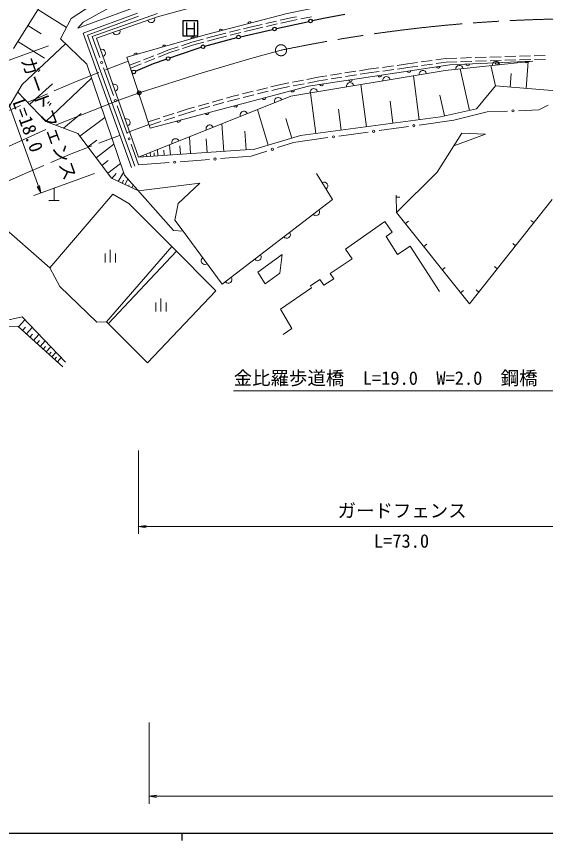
# Model space of a CAD drawing. Units: millimetres at full size, sheet at 1:1000; details may follow other scales. Extents: x 40000 to 680000, y 20000 to 380000.
# Drawn here: x 145580 to 217298, y 204000 to 315810 of the extents above; entities that cross this region are included whole.
import ezdxf
from ezdxf.enums import TextEntityAlignment as Align

# ---------------------------------------------------------------- set-up
doc = ezdxf.new("R2010")
doc.units = ezdxf.units.MM
doc.header["$LTSCALE"] = 1000
doc.header["$PDMODE"] = 32
doc.header["$PDSIZE"] = 500
doc.linetypes.add('CHAIN', pattern=[18.5, 12, -1.5, 3.5, -1.5])
for name, color, linetype, lineweight in [('M-BMK', 2, 'CHAIN', 13), ('M-STR-HTXT', 7, 'Continuous', 13), ('M-STR-STRC', 7, 'Continuous', 25), ('M-TTL-BAND', 7, 'Continuous', 25), ('M-WORK', 1, 'Continuous', 13), ('S-STR-HTXT', 7, 'Continuous', 13)]:
    doc.layers.add(name, color=color, linetype=linetype, lineweight=lineweight)
doc.layers.add('M-OTRS', color=6, linetype='Continuous')
doc.styles.add('ＭＳ ゴシック', font='')
doc.styles.get('ＭＳ ゴシック').set_extended_font_data('MS Gothic')

# ---------------------------------------------------------------- blocks, each defined once
blk = doc.blocks.new('open_arrow')
at = {"color": 0, "linetype": 'Continuous', "lineweight": -2}
blk.add_lwpolyline([(7.5, 1.25), (0, 0), (7.5, -1.25)], dxfattribs=at)

msp = doc.modelspace()

# ---------------------------------------------------------------- linework, layer by layer
at = {"layer": 'M-BMK'}
for p, q in [((177330, 310131), (181447, 311230)), ((170755, 308173), (177330, 310131)), ((162219, 305450), (170755, 308173)), ((159451, 304444), (162219, 305450)), ((150874, 301062), (159451, 304444)), ((88029, 272670), (150874, 301062))]:
    msp.add_line(p, q, dxfattribs=at)
msp.add_circle((181447, 311230), 750, dxfattribs=at)
msp.add_arc((222542, 115498), 200000, 73.54644, 101.85716, dxfattribs=at)
at = {"layer": 'M-OTRS'}
msp.add_point((162219, 305450), dxfattribs=at)
at = {"layer": 'M-STR-HTXT'}
for p, q in [((149911, 311825), (141688, 308855)), ((142628, 309195), (148882, 291880)), ((156165, 294511), (147941, 291541)), ((162143, 256902), (162143, 245597)), ((162143, 246597), (233892, 246597)), ((163566, 220000), (163566, 209000)), ((163566, 210000), (342935, 210000))]:
    msp.add_line(p, q, dxfattribs=at)
at = {"layer": 'M-STR-STRC'}
for p, q in [((185693, 315255), (187205, 315592)), ((187205, 315592), (190107, 316126)), ((170150, 315201), (168150, 315201)), ((168150, 315201), (168150, 313201)), ((168690, 313286), (168690, 314985)), ((168690, 314201), (169681, 314201)), ((169681, 314996), (169681, 313291)), ((170150, 313201), (170150, 315201)), ((180813, 314167), (185205, 315146)), ((168150, 313201), (170150, 313201)), ((175936, 313063), (179859, 313954)), ((179859, 313954), (180325, 314058)), ((171107, 311769), (175449, 312949)), ((167692, 310655), (170626, 311633)), ((164159, 309415), (165892, 310023)), ((166364, 310189), (167692, 310655)), ((161702, 308386), (164159, 309415))]:
    msp.add_line(p, q, dxfattribs=at)
for centre in [(185449, 315200), (180569, 314112), (175692, 313008), (170866, 311703), (166128, 310106), (161472, 308290)]:
    msp.add_circle(centre, 250, dxfattribs=at)
at = {"layer": 'M-TTL-BAND'}
for p, q in [((40000, 205000), (579000, 205000)), ((168000, 205000), (168000, 204000))]:
    msp.add_line(p, q, dxfattribs=at)
at = {"layer": 'M-WORK'}
for p, q in [((145153, 311464), (152558, 323260)), ((153884, 314211), (163779, 317860)), ((148471, 316750), (152340, 314321)), ((155974, 317488), (152995, 315554)), ((158067, 316924), (154629, 315052)), ((152995, 315554), (151525, 312788)), ((161984, 316269), (154614, 313524)), ((162130, 315843), (155189, 313258)), ((155843, 313097), (164701, 316202)), ((181337, 315298), (182791, 315630)), ((182791, 315630), (183545, 315779)), ((182874, 315239), (183626, 315387)), ((184117, 315484), (185589, 315773)), ((147116, 314591), (148915, 313462)), ((154629, 315052), (153884, 314211)), ((176377, 314143), (177446, 314408)), ((177446, 314408), (178900, 314741)), ((177539, 314019), (178988, 314351)), ((179387, 314852), (180850, 315186)), ((179475, 314462), (180938, 314796)), ((181425, 314908), (182874, 315239)), ((154614, 313524), (161184, 295334)), ((155189, 313258), (161607, 295487)), ((156865, 310265), (155843, 313097)), ((171353, 312856), (172881, 313275)), ((172881, 313275), (173950, 313540)), ((172982, 312888), (174047, 313152)), ((174436, 313661), (175892, 314022)), ((174533, 313273), (175988, 313634)), ((176474, 313755), (177539, 314019)), ((145761, 312432), (149359, 310174)), ((152243, 312098), (146370, 306567)), ((151525, 312788), (155104, 309348)), ((167963, 311848), (169343, 312305)), ((169343, 312305), (170871, 312724)), ((169459, 311922), (170979, 312339)), ((171462, 312471), (172982, 312888)), ((164677, 310669), (166109, 311234)), ((164819, 310294), (166246, 310858)), ((166109, 311234), (167489, 311691)), ((166246, 310858), (167615, 311312)), ((168090, 311469), (169459, 311922)), ((160731, 309767), (157662, 308568)), ((160557, 310303), (163692, 300640)), ((160920, 309185), (162352, 309750)), ((162817, 309934), (164212, 310485)), ((162958, 309560), (164354, 310111)), ((200439, 309636), (201924, 309848)), ((202419, 309919), (203780, 310113)), ((203780, 310113), (205275, 310160)), ((205775, 310175), (207274, 310222)), ((205796, 309675), (207295, 309722)), ((207774, 310237), (209273, 310284)), ((207795, 309738), (209294, 309784)), ((209773, 310299), (211272, 310346)), ((209794, 309800), (211293, 309846)), ((211772, 310361), (213271, 310408)), ((211793, 309862), (213292, 309908)), ((213771, 310423), (215270, 310470)), ((213792, 309924), (215291, 309970)), ((215770, 310485), (217269, 310532)), ((215791, 309986), (217290, 310032)), ((155104, 309348), (160228, 294269)), ((158732, 305092), (157374, 308854)), ((161067, 308813), (162493, 309376)), ((192090, 308455), (193275, 308641)), ((193275, 308641), (194691, 308836)), ((195186, 308904), (196672, 309108)), ((195257, 308409), (196743, 308613)), ((197167, 309176), (198583, 309371)), ((197238, 308681), (198652, 308876)), ((198583, 309371), (199944, 309565)), ((198652, 308876), (200000, 309068)), ((200495, 309139), (201980, 309351)), ((202475, 309422), (203823, 309614)), ((203823, 309614), (205296, 309660)), ((206987, 303067), (205734, 308694)), ((210522, 306398), (209902, 309142)), ((214670, 306056), (214969, 309687)), ((156731, 308203), (153662, 307004)), ((184963, 307274), (186460, 307569)), ((186460, 307569), (187645, 307755)), ((188139, 307833), (189620, 308066)), ((188219, 307340), (189700, 307573)), ((190114, 308144), (191596, 308377)), ((190194, 307650), (191676, 307884)), ((192170, 307961), (193348, 308146)), ((193348, 308146), (194762, 308341)), ((200191, 301808), (199391, 307761)), ((212492, 306236), (212641, 308051)), ((146370, 306567), (143281, 301443)), ((147355, 303867), (150458, 306680)), ((149557, 301558), (155746, 307460)), ((150706, 305727), (153662, 307004)), ((180082, 306263), (181013, 306495)), ((181013, 306495), (182510, 306790)), ((183000, 306887), (184472, 307177)), ((183099, 306397), (184570, 306687)), ((185061, 306784), (186547, 307077)), ((186547, 307077), (187725, 307262)), ((193047, 300848), (192277, 306583)), ((210522, 306398), (207963, 303284)), ((233534, 304504), (210522, 306398)), ((149571, 301543), (145754, 305545)), ((147034, 304141), (149788, 305330)), ((176201, 305296), (177657, 305659)), ((178142, 305779), (179597, 306142)), ((178260, 305294), (179715, 305656)), ((180201, 305777), (181122, 306007)), ((181122, 306007), (182608, 306300)), ((186166, 299924), (185424, 305449)), ((172123, 304199), (173568, 304603)), ((174050, 304737), (174785, 304943)), ((174186, 304256), (174913, 304460)), ((174785, 304943), (175716, 305175)), ((174913, 304460), (175834, 304689)), ((176319, 304810), (177775, 305173)), ((196619, 301328), (196219, 304304)), ((203610, 302315), (202984, 305128)), ((143160, 302468), (146116, 303744)), ((160599, 299918), (159241, 303681)), ((167384, 302800), (168980, 303321)), ((168980, 303321), (169716, 303526)), ((169125, 302842), (169852, 303045)), ((170197, 303661), (171642, 304065)), ((170334, 303180), (171778, 303584)), ((172260, 303718), (173704, 304122)), ((179689, 298327), (178232, 303186)), ((189607, 300386), (189221, 303253)), ((207963, 303284), (203072, 302195)), ((216413, 303122), (213654, 303027)), ((217661, 303785), (216413, 303122)), ((151939, 300662), (154365, 302636)), ((154171, 299566), (157560, 302121)), ((163411, 301503), (165007, 302024)), ((165482, 302179), (166908, 302645)), ((165632, 301702), (167058, 302168)), ((167534, 302323), (169125, 302842)), ((182892, 299287), (182092, 301957)), ((203072, 302195), (184087, 299645)), ((209396, 302880), (204875, 301731)), ((212155, 302975), (209396, 302880)), ((153892, 299936), (149571, 301543)), ((163523, 301160), (160485, 300012)), ((163566, 301028), (165157, 301547)), ((173689, 297506), (173434, 301258)), ((198705, 300880), (194743, 300334)), ((204875, 301731), (200191, 301085)), ((158472, 293858), (153892, 299936)), ((159550, 299659), (156743, 298599)), ((176726, 297712), (176554, 300243)), ((193257, 300129), (189295, 299582)), ((202601, 294705), (205944, 299987)), ((209173, 299834), (204860, 298275)), ((205944, 299987), (209173, 299834)), ((155269, 298109), (156484, 299024)), ((169186, 297200), (169030, 299489)), ((171437, 297353), (171310, 299229)), ((184087, 299645), (177904, 297792)), ((183125, 298732), (180963, 298020)), ((187809, 299378), (183125, 298732)), ((155808, 298246), (152769, 297098)), ((156368, 296651), (158797, 298482)), ((162131, 295675), (161109, 298507)), ((177904, 297792), (162143, 296722)), ((164763, 296900), (164705, 297751)), ((165601, 296957), (165554, 297655)), ((166439, 297013), (166344, 298410)), ((167812, 297107), (167734, 298251)), ((179538, 297552), (177375, 296840)), ((150215, 295995), (152769, 297098)), ((162245, 296729), (162238, 296826)), ((162744, 296763), (162730, 296958)), ((163242, 296796), (163225, 297056)), ((163741, 296830), (163706, 297350)), ((164252, 296865), (164223, 297291)), ((171747, 296410), (167759, 296105)), ((177375, 296840), (173243, 296525)), ((146743, 294495), (149297, 295598)), ((157155, 295607), (158025, 296263)), ((157942, 294562), (159683, 295874)), ((166263, 295991), (162131, 295675)), ((144240, 293353), (146743, 294495)), ((158521, 293835), (159086, 294489)), ((159366, 293435), (160108, 294625)), ((160228, 294269), (166849, 286763)), ((197114, 289217), (202601, 294705)), ((136150, 293957), (150095, 281704)), ((162107, 292139), (158472, 293858)), ((159928, 293170), (160108, 293594)), ((160299, 292994), (160667, 293771)), ((160751, 292780), (160843, 292975)), ((161203, 292566), (161387, 292955)), ((162107, 292139), (170451, 293184)), ((170451, 293184), (167479, 290447)), ((150667, 290826), (150667, 292576)), ((149967, 290826), (151367, 290826)), ((158621, 291709), (150095, 281704)), ((160821, 290446), (158621, 291709)), ((197063, 291292), (197563, 291304)), ((166647, 284620), (160821, 290446)), ((167479, 290447), (167058, 288178)), ((167058, 288178), (168170, 286700)), ((190194, 284248), (195504, 287992)), ((195504, 287992), (196517, 286541)), ((198313, 287712), (198704, 288023)), ((215722, 287838), (215330, 288148)), ((166849, 286763), (168170, 286700)), ((196517, 286541), (195676, 285967)), ((195676, 285967), (197224, 283522)), ((166647, 284620), (157787, 274358)), ((158298, 282417), (158298, 284167)), ((172613, 278607), (166647, 284620)), ((191072, 282930), (190194, 284248)), ((197224, 283522), (198962, 284649)), ((198962, 284649), (202936, 278479)), ((200806, 284584), (201197, 284895)), ((213241, 284700), (212849, 285011)), ((157598, 282417), (157598, 283642)), ((158022, 274124), (167287, 283974)), ((158998, 282417), (158998, 283642)), ((178281, 281101), (181617, 283534)), ((181617, 283534), (181286, 280974)), ((188118, 280924), (191072, 282930)), ((203299, 281455), (203690, 281767)), ((210759, 281563), (210367, 281873)), ((150095, 281704), (151441, 279183)), ((179299, 279522), (178281, 281101)), ((181286, 280974), (179299, 279522)), ((188602, 280211), (188118, 280924)), ((185418, 279256), (186717, 280122)), ((186717, 280122), (187252, 279332)), ((187252, 279332), (188602, 280211)), ((151441, 279183), (156466, 274348)), ((163363, 268804), (172613, 278607)), ((181359, 276076), (185596, 278988)), ((185596, 278988), (185418, 279256)), ((205791, 278327), (206182, 278638)), ((208278, 278426), (207886, 278736)), ((165168, 275784), (165168, 277534)), ((164468, 275784), (164468, 277009)), ((165868, 275784), (165868, 277009)), ((146338, 275062), (144116, 274548)), ((152234, 268909), (146338, 275062)), ((182896, 273453), (181359, 276076)), ((145859, 273699), (146725, 274658)), ((156466, 274348), (157787, 274358)), ((157787, 274358), (163363, 268804)), ((143039, 273776), (145800, 273752)), ((145800, 273752), (151860, 268277)), ((146388, 273221), (146787, 273662)), ((146918, 272742), (147716, 273625)), ((181741, 272646), (182896, 273453)), ((147405, 272302), (147772, 272708)), ((147893, 271861), (148627, 272674)), ((148342, 271456), (148679, 271830)), ((148790, 271051), (149466, 271798)), ((149203, 270678), (149514, 271022)), ((149616, 270305), (150238, 270993)), ((149996, 269961), (150282, 270278)), ((150376, 269618), (150948, 270251)), ((150747, 269283), (151009, 269573)), ((151118, 268948), (151642, 269528))]:
    msp.add_line(p, q, dxfattribs=at)
for points in [[(162143, 296722), (156422, 312883), (164703, 315777), (173099, 318098), (182785, 320104), (191410, 321336), (199806, 322225), (208775, 322683), (218489, 323027), (225137, 322282), (234514, 319547)], [(232680, 320082), (222503, 320396), (215912, 320377), (207124, 320014), (198776, 319173), (190275, 317855), (182290, 316231), (171325, 313366), (160557, 310303)], [(215565, 309752), (203716, 308476), (182769, 305009), (162143, 296722)], [(163692, 300640), (185162, 306342), (204332, 309236), (215565, 309752)], [(168170, 286700), (173460, 279479), (188418, 290999), (186269, 294523)], [(218204, 290975), (207000, 276810), (197114, 289217), (197056, 291567)]]:
    msp.add_lwpolyline(points, dxfattribs=at)
for centre in [(157120, 309560), (158987, 304386), (212904, 303001), (199448, 300983), (194000, 300231), (160854, 299213), (188552, 299480), (180250, 297786), (172495, 296467), (167011, 296048)]:
    msp.add_circle(centre, 150, dxfattribs=at)
for centre, radius, start, end in [((163838, 315475), 500, 199.26355, 19.26355), ((177186, 314839), 256, 27.32564, 181.96487), ((159118, 313825), 500, 199.26355, 19.26355), ((173316, 313828), 256, 27.32564, 181.96487), ((169458, 312776), 256, 28.55866, 183.1979), ((157138, 310862), 500, 289.49493, 109.49493), ((161763, 310587), 256, 28.55866, 183.1979), ((165610, 311682), 256, 28.55866, 183.1979), ((210593, 309217), 500, 6.14241, 186.14241), ((214717, 309769), 256, 195.30947, 349.9487), ((202740, 309052), 256, 201.26558, 355.90482), ((205622, 308682), 500, 6.14241, 186.14241), ((206725, 309402), 256, 195.30947, 349.9487), ((210721, 309585), 256, 195.30947, 349.9487), ((194830, 307858), 256, 201.26558, 355.90482), ((195741, 307156), 500, 9.39876, 189.39876), ((198785, 308455), 256, 201.26558, 355.90482), ((200674, 307973), 500, 9.39876, 189.39876), ((158806, 306149), 500, 289.49493, 109.49493), ((186919, 306664), 256, 201.26558, 355.90482), ((190809, 306340), 500, 9.39876, 189.39876), ((190875, 307261), 256, 201.26558, 355.90482), ((183007, 305828), 256, 207.5532, 2.19243), ((185876, 305523), 500, 9.39876, 189.39876), ((179142, 304801), 256, 207.5532, 2.19243), ((181051, 304319), 500, 21.88999, 201.88999), ((175276, 303774), 256, 207.5532, 2.19243), ((160475, 301435), 500, 289.49493, 109.49493), ((171410, 302748), 256, 207.5532, 2.19243), ((176412, 302455), 500, 21.88999, 201.88999), ((167544, 301721), 256, 207.5532, 2.19243), ((171772, 300591), 500, 21.88999, 201.88999), ((167133, 298727), 500, 21.88999, 201.88999), ((187288, 292850), 500, 301.37301, 121.37301), ((186175, 289271), 500, 217.60041, 37.60041), ((182213, 286220), 500, 217.60041, 37.60041), ((171124, 282667), 500, 126.22669, 306.22669), ((178252, 283170), 500, 217.60041, 37.60041), ((174290, 280119), 500, 217.60041, 37.60041)]:
    msp.add_arc(centre, radius, start, end, dxfattribs=at)
at = {"layer": 'S-STR-HTXT'}
msp.add_lwpolyline([(234328, 300846), (220000, 265000), (175000, 265000)], dxfattribs=at)

# ---------------------------------------------------------------- block references
at = {"layer": 'M-STR-HTXT', "xscale": 133, "yscale": 133, "rotation": 109.9}
msp.add_blockref('open_arrow', (148882, 291880), dxfattribs=at)
at = {"layer": 'M-STR-HTXT', "xscale": 133, "yscale": 133}
for p in [(162143, 246597), (163566, 210000)]:
    msp.add_blockref('open_arrow', p, dxfattribs=at)

# ---------------------------------------------------------------- texts
at = {"layer": 'M-STR-HTXT', "style": 'ＭＳ ゴシック'}
msp.add_text('ガードフェンス', height=1833, rotation=289.859, dxfattribs=at).set_placement((149995, 301975), align=Align.MIDDLE_CENTER)
msp.add_text('L=18.0', height=1833, rotation=289.859, dxfattribs=at).set_placement((145755, 300538), align=Align.BOTTOM_CENTER)
msp.add_text('ガードフェンス', height=1833, dxfattribs=at).set_placement((197855, 248759), align=Align.MIDDLE_CENTER)
msp.add_text('L=73.0', height=1833, dxfattribs=at).set_placement((197776, 243182), align=Align.BOTTOM_CENTER)
at = {"layer": 'S-STR-HTXT', "style": 'ＭＳ ゴシック'}
msp.add_text('金比羅歩道橋\u3000L=19.0  W=2.0  鋼橋', height=1833, dxfattribs=at).set_placement((195625, 266750), align=Align.MIDDLE_CENTER)

doc.saveas('drawing.dxf')
